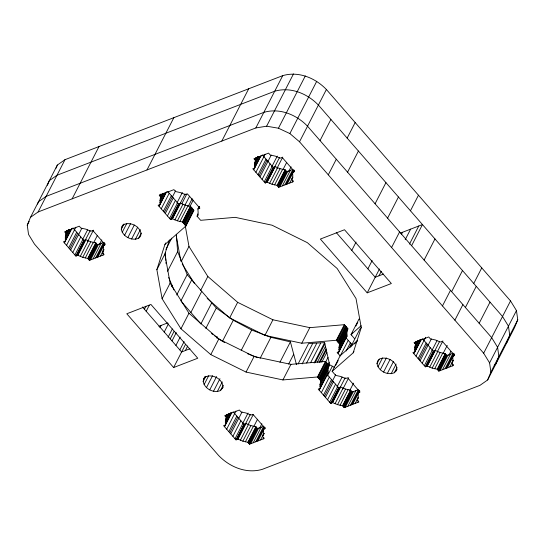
<?xml version="1.0" encoding="UTF-8"?>
<svg xmlns="http://www.w3.org/2000/svg" width="545" height="545" viewBox="0 0 545 545"><rect width="100%" height="100%" fill="white"/><g stroke="black" fill="none" stroke-linecap="round" stroke-linejoin="round"><path stroke-width="0.82" d="M77.84 255.285L82.745 257.329L87.752 258.425L89.414 260.333L97.419 244.753L95.763 242.845L90.749 241.755L85.844 239.705L77.84 255.285L75.878 256.041L63.465 241.789L65.427 241.033L65.564 235.399L68.166 230.031M332.62 402.598L337.525 404.642L342.533 405.739L344.195 407.646L352.199 392.066L350.544 390.159L345.53 389.069L340.625 387.018L332.62 402.598L330.658 403.355L318.246 389.103L320.208 388.347L319.976 384.498L321.039 381.057L317.483 376.977L282.923 379.94L246.061 372.072L210.779 354.611L180.967 328.778L162.103 298.721L156.865 269.666L164.931 244.46L185.968 225.971L193.972 210.39L190.423 206.317L185.409 205.22L180.504 203.169L172.499 218.749L170.537 219.506L158.125 205.261L160.094 204.504L160.23 198.864L162.826 193.502M237.954 439.127L242.859 441.178L247.873 442.274L249.535 444.175L257.54 428.602L255.878 426.694L250.864 425.597L245.965 423.547L237.954 439.127L235.992 439.883L223.586 425.638L225.548 424.882L225.684 419.248L228.28 413.88M267.159 182.221L272.064 184.265L277.078 185.361L278.74 187.269L286.745 171.689L285.083 169.781L280.069 168.691L275.171 166.641L267.159 182.221L265.197 182.977L252.791 168.725L254.753 167.969L254.89 162.335L257.485 156.974M319.213 390.22L328.213 372.773L327.981 368.917L329.044 365.477L325.488 361.396L290.928 364.36L254.065 356.498L218.783 339.031L188.972 313.205L170.108 283.148L164.869 254.086L169.406 239.916M348.221 340.38L340.216 355.96L337.11 352.397L339.079 351.634L339.215 346L347.908 328.771L344.351 324.684L309.798 327.654L272.929 319.786L237.654 302.325L207.836 276.492L188.972 246.435L185.232 225.678M338.084 353.507L347.083 336.061L346.845 332.212L347.908 328.771M427.28 366.063L432.185 368.113L437.199 369.21L438.854 371.118L446.866 355.538L445.204 353.63L440.19 352.533L435.285 350.49L427.28 366.063L425.318 366.819L412.906 352.574L414.874 351.818L415.004 346.184L417.606 340.816M249.535 444.175L264.209 438.514L262.547 436.606L263.61 433.173L263.378 429.317L264.516 427.096M438.854 371.118L453.529 365.45L451.866 363.542L452.936 360.109L452.697 356.253L453.842 354.032M121.862 226.502L123.81 224.526C130.616 221.542 139.772 226.27 141.107 233.621L140.528 236.319L138.58 238.294C131.774 241.272 122.618 236.55 121.283 229.2L122.625 225.017M223.178 387.114L220.466 390.574C213.667 393.558 204.504 388.83 203.176 381.48L203.755 378.782L204.893 376.561M222.415 388.599L222.994 385.901C221.658 378.55 212.502 373.829 205.697 376.806L203.755 378.782M377.017 363.658L377.596 360.967L379.538 358.992C386.344 356.008 395.506 360.736 396.835 368.086L396.256 370.777L394.314 372.753C387.509 375.737 378.346 371.009 377.017 363.658L379.3 359.209M344.195 407.646L358.869 401.985L357.207 400.078L358.269 396.637L358.038 392.788L360 392.032L347.594 377.78L345.625 378.537L340.72 376.486L335.713 375.396L332.15 371.308L353.194 352.819L361.253 327.62L356.021 298.558L337.157 268.501L307.346 242.668L272.064 225.208L235.202 217.346L200.642 220.309L197.092 216.229L198.155 212.788L197.917 208.939L199.061 206.719M27.25 225.153L30.486 217.326L57.354 165.033L64.991 159.678L282.712 75.653C298.517 70.952 315.371 77.983 326.394 89.503L510.529 300.922L516.462 310.582L517.75 319.847L514.514 327.674L487.646 379.967L480.009 385.322L262.288 469.347C246.483 474.048 229.629 467.017 218.606 455.497L34.471 244.078L28.538 234.418L27.25 225.153L29.157 221.447M37.516 204.096L38.491 201.745L46.127 196.384L263.848 112.365C279.653 107.665 296.5 114.688 307.53 126.208L491.665 337.634L497.592 347.294L498.886 356.559L495.65 364.387L494.26 365.361M47.408 185.314L49.35 180.613L56.987 175.252L274.707 91.233C290.512 86.532 307.366 93.556 318.389 105.076L502.524 316.502L508.458 326.162L509.745 335.427L506.509 343.255M56.06 168.167L57.354 165.033M487.646 379.967L490.875 372.133L517.75 319.847M89.414 260.333L104.088 254.672L102.426 252.764L103.489 249.324L103.257 245.475L104.402 243.247M278.74 187.269L293.414 181.608L291.752 179.7L292.815 176.26L292.576 172.411L293.721 170.183M30.486 217.326L38.123 211.964L64.991 159.678M72.138 198.836L99.013 146.544M65.427 232.79L66.572 230.562M65.999 233.444L67.526 230.481M65.564 235.399L68.615 229.465M65.196 237.184L69.004 229.765M65.148 239.071L70.107 229.425M65.121 241.149L71.606 228.539M64.433 242.907L71.913 228.423M74.263 230.269L75.816 227.245M66.565 245.352L74.576 229.779M68.704 247.805L76.709 232.225M69.671 248.915L77.676 233.335M70.639 250.026L78.644 234.452M78.385 234.997L81.873 228.205M72.771 252.478L80.776 236.898M82.506 239.732L87.547 229.915M74.903 254.924L82.908 239.35M75.878 256.041L83.882 240.461L85.844 239.705M76.184 255.918L84.189 240.345M76.859 255.659L84.863 240.086M85.156 240.372L90.198 230.555M77.533 255.401L85.538 239.82M87.622 241.455L93.447 230.14M80.258 256.423L88.263 240.842M82.745 257.329L90.749 241.755M85.252 258.003L93.256 242.423M93.529 242.947L97.405 235.399M87.752 258.425L95.763 242.845M88.017 258.725L96.022 243.145M88.583 259.379L96.594 243.799M89.155 260.033L97.16 244.46M90.565 259.89L98.57 244.31M99.428 244.433L101.758 239.902M93.086 258.916L101.091 243.336M95.607 257.942L103.611 242.368L97.419 244.753M96.751 257.499L104.374 242.668M103.564 245.352L104.708 243.131M97.896 257.056L104 245.189M104.238 245.093L105.001 243.608M100.423 256.089L103.85 249.412M102.426 252.764L103.952 249.794M102.685 253.064L103.448 251.579M102.944 255.115L103.707 253.629M146.98 169.951L173.855 117.666M121.283 229.2L123.953 224.009M122.223 232.327L126.801 223.43M124.573 235.317L130.671 223.45M127.837 237.613L134.322 225.003M131.597 239.01L137.694 227.142M135.419 239.269L140.378 229.622M159.522 195.601L160.278 194.115M138.58 238.294L141.25 233.097M160.087 196.255L161.231 194.034M160.659 196.915L162.185 193.945M160.23 198.864L162.894 193.673M159.855 200.649L163.67 193.23M159.808 202.536L164.767 192.896M159.787 204.62L166.266 192.01M159.099 206.371L166.572 191.895M161.231 208.824L169.236 193.243M163.364 211.269L171.368 195.696M164.331 212.387L172.336 196.806M172.452 196.881L175.558 190.839M165.298 213.497L173.31 197.917M167.438 215.943L175.442 200.369M176.914 203.067L182.35 192.501M169.57 218.395L177.575 202.815M170.537 219.506L178.542 203.932L180.504 203.169M170.844 219.39L178.849 203.81M171.518 219.131L179.523 203.551M172.193 218.865L180.197 203.292M180.041 203.748L185.082 193.938M181.819 203.728L186.86 193.918M172.499 218.749L174.925 219.887L182.929 204.314M184.878 205.342L189.537 196.282M164.931 244.46L165.694 242.975M174.925 219.887L177.404 220.8L185.409 205.22M177.404 220.8L179.911 221.474L187.923 205.894M165.905 249.46L171.723 238.138M188.332 206.201L192.208 198.653M221.822 141.066L248.697 88.781M156.865 269.666L164.869 254.086M190.11 206.18L193.209 200.138M185.968 225.971L182.418 221.897L190.423 206.317M182.677 222.19L190.682 206.616M183.249 222.844L191.254 207.27M183.815 223.505L191.826 207.924M184.081 223.797L192.085 208.224M184.374 224.138L192.378 208.565M185.021 224.887L193.025 209.307M185.675 225.63L193.679 210.057M144.418 309.24L145.971 306.222M198.223 208.824L199.368 206.596M198.898 208.565L199.661 207.08M146.203 311.29L149.303 305.255M167.54 271.267L177.622 251.647L176.321 234.241M197.092 216.229L198.23 214.008M197.351 216.528L198.114 215.043M162.103 298.721L170.108 283.148M181.349 261.266L188.972 246.435M171.682 286.711L172.452 285.199M38.123 211.964L255.843 127.939L282.712 75.653M176.716 295.002L187.187 274.625L177.622 251.647M159.951 327.702L161.109 325.44M255.843 127.939L266.628 126.195L293.496 73.902M164.202 332.109L168.473 323.812M180.872 300.983L191.738 279.851M254.753 159.726L255.898 157.498M255.319 160.38L256.845 157.416M254.89 162.335L257.942 156.401M254.515 164.12L258.33 156.701M254.474 166.007L259.427 156.361M254.447 168.092L260.544 156.217M253.759 169.842L261.232 155.359M168.071 337.273L172.336 328.969M170.217 338.867L174.093 331.319M263.589 157.205L265.136 154.187M266.628 126.195L278.441 128.218L305.309 75.925M255.891 172.288L263.896 156.715M172.002 340.911L176.267 332.614M258.023 174.741L266.028 159.16M258.991 175.851L267.002 160.278M180.967 328.778L188.972 313.205M200.594 290.587L207.836 276.492M259.965 176.968L271.199 155.141M190.879 312.469L201.739 291.337M175.919 345.414L180.191 337.117M262.097 179.414L270.102 163.834M271.826 166.668L277.262 156.102M264.23 181.86L272.234 166.286M490.875 372.133L489.587 362.875L483.66 353.215L299.518 141.789L289.872 133.559L316.747 81.273M265.197 182.977L273.202 167.397L275.171 166.641M265.504 182.854L273.508 167.281M179.843 349.917L184.108 341.62M266.178 182.595L274.183 167.022M274.476 167.308L279.517 157.498M266.852 182.337L274.864 166.756M173.623 367.541L197.76 358.229L150.924 304.451L126.787 313.77L173.623 367.541L185.504 344.42M276.949 168.391L282.766 157.076M269.584 183.358L277.589 167.778M185.395 350.51L187.725 345.98M272.064 184.265L280.069 168.691M211.746 302.822L200.887 323.955L181.383 301.569M274.578 184.939L282.583 169.359M282.848 169.883L286.731 162.335M277.078 185.361L285.083 169.781M299.518 141.789L326.394 89.503M277.337 185.661L285.342 170.081M277.909 186.315L285.914 170.735M205.819 328.424L216.297 308.048L187.187 274.625M278.481 186.969L286.486 171.396M279.885 186.826L287.889 171.246M288.755 171.368L291.078 166.838M282.405 185.852L290.41 170.278M284.926 184.878L292.938 169.304L286.745 171.689M286.077 184.435L293.319 170.347M292.883 172.288L294.028 170.067M287.222 183.992L292.938 172.867M293.564 172.029L294.32 170.544M289.742 183.025L292.794 177.091M291.752 179.7L292.897 177.472M292.263 182.05L293.026 180.565M320.038 140.576L330.897 119.444M210.779 354.611L218.783 339.031M339.903 344.345L336.347 340.264L301.787 343.227L264.925 335.366L229.643 317.899L237.654 302.325M216.297 308.048L233.294 320.228L222.428 341.361L214.171 335.441M203.176 381.48L205.84 376.288M204.109 384.613L208.687 375.709M206.46 387.597L212.564 375.73M209.73 389.9L216.59 376.547M213.483 391.29L219.969 378.68M328.294 174.822L336.299 159.242M347.158 138.11L355.163 122.536M217.312 391.548L222.265 381.909M220.466 390.574L223.137 385.383M241.217 350.421L251.688 330.045L270.913 337.328L290.41 341.885L296.48 364.625M347.56 172.172L358.419 151.04M246.061 372.072L254.065 356.498M264.925 335.366L272.929 319.786M225.548 416.639L226.693 414.411M226.121 417.293L227.64 414.323M225.684 419.248L228.355 414.05M225.31 421.026L229.125 413.607M225.269 422.913L230.603 412.531M225.242 424.998L231.339 413.13M224.554 426.749L231.795 412.654M260.054 358.46L270.913 337.328M226.686 429.201L235.937 411.094M228.818 431.647L236.823 416.073M229.786 432.764L237.797 417.184M230.76 433.875L241.994 412.054M232.892 436.32L240.897 420.747M242.627 423.574L248.057 413.008M235.024 438.773L243.029 423.193M235.992 439.883L243.997 424.31L245.965 423.547M236.298 439.767L244.303 424.187M236.973 439.508L244.984 423.928M237.647 439.243L250.319 414.404M279.932 362.262L290.41 341.885M248.132 424.548L253.173 414.738M240.379 440.265L248.384 424.691M242.859 441.178L250.864 425.597M245.373 441.852L253.377 426.272M253.643 426.79L257.526 419.241M247.873 442.274L255.878 426.694M248.132 442.567L256.136 426.994M288.659 364.046L293.701 354.236M248.704 443.228L256.709 427.648M249.276 443.882L257.281 428.302M282.923 379.94L290.928 364.36M301.787 343.227L309.798 327.654M250.68 443.739L258.684 428.159M259.549 428.281L261.873 423.751M375.076 203.769L385.942 182.636M351.791 250.373L356.055 242.069M253.2 442.765L261.205 427.185M255.728 441.791L263.732 426.21L257.54 428.602M256.872 441.348L264.114 427.253M263.685 429.201L264.441 427.716M258.017 440.905L263.732 429.78M264.359 428.942L265.122 427.457M298.115 363.91L308.586 343.534L324.629 342.628L329.643 364.796L320.344 382.713M260.537 439.931L263.971 433.255M263.242 434.951L263.998 433.473M262.547 436.606L264.073 433.643M263.058 438.957L263.821 437.471M302.196 363.91L312.673 343.527M306.624 363.004L316.713 343.377M310.616 362.704L320.698 343.078M387.584 218.136L398.45 197.004M314.158 363.011L324.629 342.628M315.201 362.67L324.895 343.8M317.333 362.221L325.474 346.368M319.077 362.527L326.06 348.943M367.889 268.855L372.16 260.551M320.119 362.187L326.326 350.108M321.802 362.214L326.843 352.404M317.483 376.977L325.488 361.396M336.347 340.264L344.351 324.684M317.776 377.31L327.981 357.452M336.647 340.605L344.651 325.024M318.43 378.06L326.435 362.486M337.294 341.354L345.305 325.774M319.084 378.809L327.089 363.236M337.948 342.097L345.952 326.523M319.377 379.15L327.382 363.57M338.247 342.437L346.252 326.864M319.636 379.449L327.64 363.869M338.506 342.737L346.511 327.157M327.961 364.769L329.125 362.5M320.208 380.103L328.213 364.523M339.072 343.391L347.083 327.817M320.78 380.757L328.785 365.184M339.644 344.052L347.649 328.472M321.039 381.057L329.044 365.477M339.215 346L347.22 330.427M319.976 384.498L327.981 368.917M338.84 347.785L346.845 332.212M367.201 292.835L391.344 283.523L344.508 229.745L320.371 239.064L367.201 292.835L379.477 268.958M319.929 386.385L327.933 370.804M338.792 349.672L346.804 334.092M391.589 247.498L399.594 231.925M410.46 210.786L418.465 195.212M320.283 387.727L328.213 372.773M338.772 351.757L346.777 336.176M327.334 376.05L332.375 366.233M378.979 275.804L381.309 271.274M401.331 234.548L402.496 232.286M332.15 371.308L340.162 355.735L357.22 340.741M354.577 338.683L351.021 334.603L359.026 319.023L359.325 319.363M321.346 392.666L329.357 377.092M335.502 365.715L338.166 360.524M351.314 334.937L352.458 332.716M355.892 326.039L357.799 322.327M323.478 395.118L331.489 379.538M346.157 350.987L350.353 342.825M324.452 396.229L332.457 380.655M349.42 347.649L351.321 343.943M332.184 381.48L335.672 374.688M405.201 239.711L410.63 229.145M350.612 347.117L359.925 329.003L361.573 327.136M325.42 397.346L333.424 381.766M327.552 399.792L335.557 384.211M353.194 352.819L353.95 351.334M409.459 244.119L418.771 226.005M337.035 386.909L342.076 377.099M329.684 402.237L337.689 386.664M330.658 403.355L338.663 387.774L340.625 387.018M411.604 245.713L422.464 224.574L400.561 233.028M330.965 403.232L338.97 387.659M331.639 402.973L339.644 387.4M332.314 402.714L345.196 377.787M335.039 403.736L343.043 388.156M342.887 389.035L348.711 377.712M337.525 404.642L345.53 389.069M340.032 405.317L348.037 389.736M349.679 390.697L353.555 383.149M342.533 405.739L350.544 390.159M342.791 406.039L350.803 390.458M343.364 406.693L351.368 391.112M343.936 407.347L351.941 391.773M345.339 407.204L353.351 391.623M347.867 406.229L355.871 390.656M424.112 260.074L434.978 238.942M350.387 405.255L358.392 389.682L352.199 392.066M351.532 404.812L358.774 390.724M358.038 392.788L359.182 390.561M358.344 392.666L359.489 390.445M352.676 404.37L358.399 393.245M359.019 392.407L359.782 390.922M355.197 403.402L358.249 397.469M357.207 400.078L358.351 397.85M357.724 402.428L358.487 400.943M377.957 366.792L382.529 357.888M380.308 369.776L386.405 357.908M383.571 372.078L390.05 359.468M387.325 373.468L393.429 361.601M391.153 373.734L396.106 364.087M394.314 372.753L396.978 367.562M396.256 370.777L397.019 369.292M414.868 343.575L416.012 341.347M415.44 344.229L416.966 341.259M415.004 346.184L417.674 340.986M414.636 347.962L418.451 340.55M414.588 349.849L419.929 339.467M414.561 351.934L420.665 340.066M413.88 353.685L421.121 339.596M414.874 351.818L421.353 339.208M416.012 356.137L425.645 337.273M442.472 305.922L450.483 290.349M451.635 291.67L462.494 270.538M418.144 358.583L426.149 343.009M419.112 359.7L427.117 344.12M420.079 360.81L428.084 345.23M428.213 345.026L431.32 338.99M422.212 363.263L430.223 347.683M431.947 350.51L436.988 340.7M424.344 365.709L432.355 350.128M425.318 366.819L433.323 351.246L435.285 350.49M425.625 366.703L433.629 351.123M426.299 366.444L434.304 350.864M426.973 366.185L439.638 341.34M437.458 351.484L442.887 340.918M429.698 367.201L437.71 351.627M454.884 320.174L462.896 304.601M473.755 283.468L481.76 267.888M432.185 368.113L440.19 352.533M465.396 307.469L476.255 286.336M434.692 368.788L442.697 353.208M442.969 353.725L447.234 345.428M437.199 369.21L445.204 353.63M437.458 369.503L445.463 353.93M438.03 370.164L446.035 354.584M438.596 370.818L446.6 355.238M440.006 370.675L448.01 355.095M448.869 355.217L450.81 351.443M442.526 369.701L450.531 354.121M445.047 368.727L453.052 353.146L446.866 355.538M446.192 368.284L453.822 353.446M453.004 356.137L454.149 353.909M447.343 367.841L453.822 355.231M453.678 355.878L454.441 354.393M449.863 366.867L453.29 360.191M452.561 361.887L453.324 360.409M451.866 363.542L452.629 362.064M452.384 365.893L453.147 364.414M479.157 323.274L490.016 302.134M483.66 353.215L510.529 300.922M489.587 362.875L516.462 310.582M354.557 343.915L357.302 340.809M216.467 337.982L217.584 336.851M351.021 334.603L361.131 325.712M103.257 245.475L105.219 244.712L92.814 230.467L90.845 231.223L85.947 229.172L80.933 228.083L79.27 226.175L64.596 231.836L66.258 233.744M197.917 208.939L199.879 208.183L187.473 193.931L185.511 194.694L180.606 192.644L175.592 191.547L173.93 189.64L159.256 195.308L160.918 197.208M292.576 172.411L294.545 171.648L282.133 157.403L280.171 158.159L275.266 156.108L270.252 155.018L268.596 153.111L253.922 158.772L255.585 160.68M158.895 326.298L167.765 322.872M189.926 348.766L181.628 351.968L142.456 306.992M383.51 274.053L375.212 277.255L336.245 232.524M346.102 336.435L347.083 336.061M263.378 429.317L265.34 428.561L252.928 414.316L250.966 415.072L246.061 413.021L241.047 411.925L239.391 410.017L224.717 415.685L226.379 417.586M452.697 356.253L454.659 355.497L442.254 341.252L440.292 342.008L435.387 339.957L430.373 338.861L428.711 336.953L414.036 342.621L415.699 344.529M179.911 221.474L182.418 221.897M247.648 353.76L257.983 357.677M278.441 128.218L289.872 133.559M329.643 364.796L334.63 367.425M233.294 320.228L251.688 330.045M223.164 341.749L224.635 342.539M211.487 333.513L212.829 334.48M207.161 298.422L229.643 317.899M262.295 154.875L273.202 167.397M422.416 338.724L433.323 351.246M346.089 337.927L352.295 345.053M167.635 191.404L178.542 203.932M327.218 374.64L338.663 387.774M72.976 227.939L83.882 240.461M233.09 411.788L243.997 424.31M182.2 263.978L194.579 283.693M168.718 277.473L173.896 289.913M176.294 236.053L180.824 261.191M165.271 252.846L165.837 260.394M165.959 262.043L166.082 263.698"/></g></svg>
